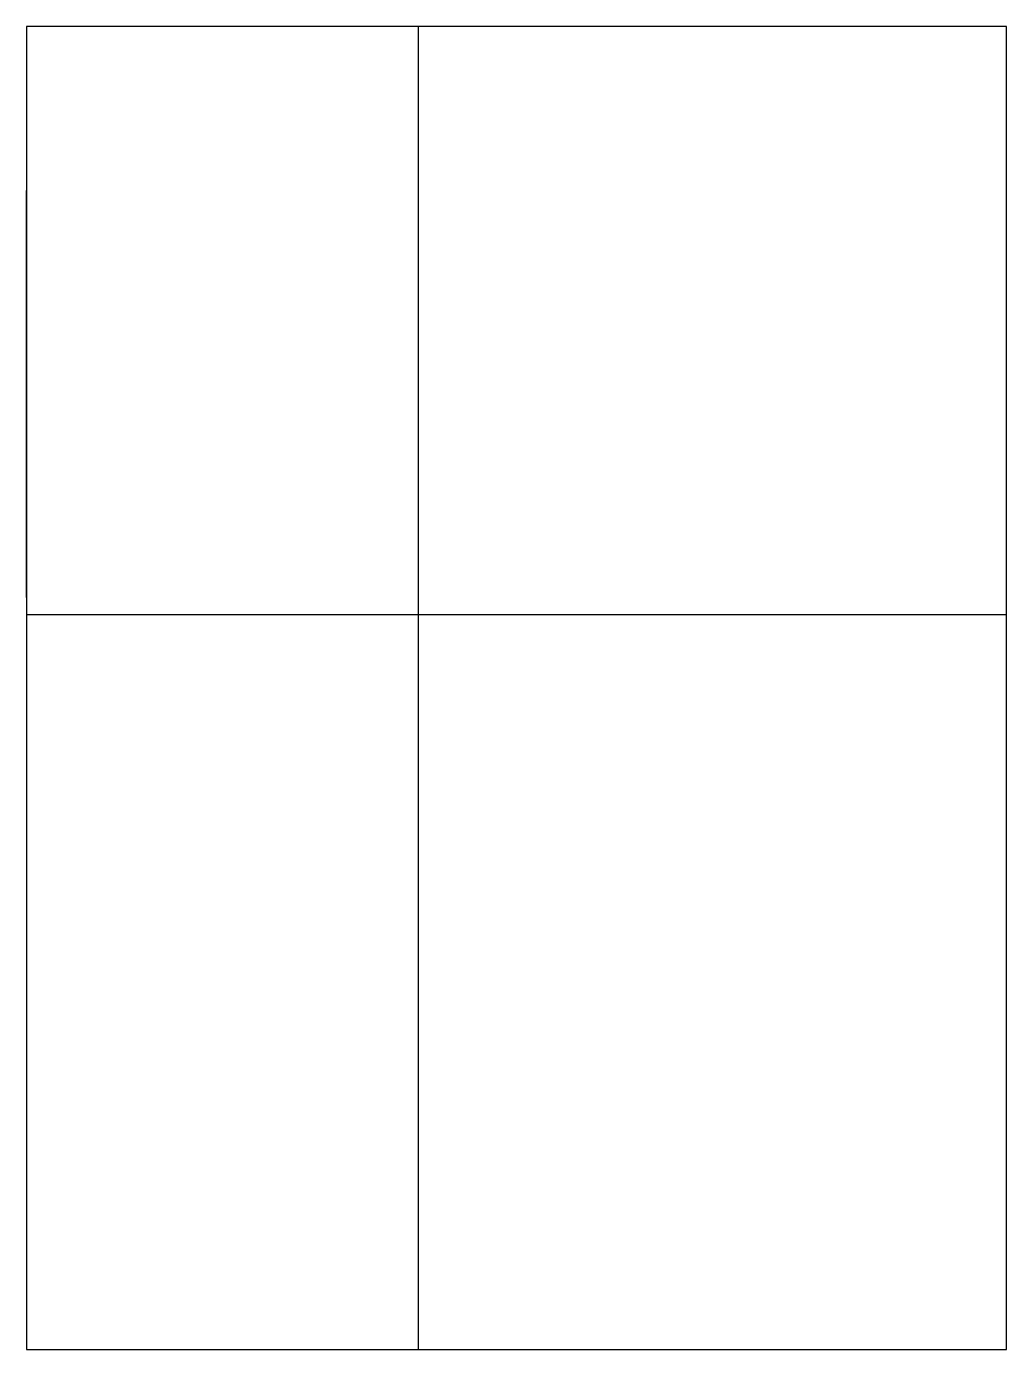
# Model space of a CAD drawing. Header units: millimetres. Extents: x -40 to 60, y -75 to 60.
import ezdxf

# ---------------------------------------------------------------- set-up
doc = ezdxf.new("R2010")
doc.units = ezdxf.units.MM
doc.layers.add('REFERENCE', color=8, linetype='CONTINUOUS')

msp = doc.modelspace()

# ---------------------------------------------------------------- linework, layer by layer
at = {"layer": 'REFERENCE'}
for p, q in [((60, 60), (-40, 60)), ((-40, 60), (-40, -75)), ((0, -75), (0, 60)), ((60, -75), (60, 60)), ((-40, 1.751), (-40, 43.251)), ((-40, 0), (60, 0)), ((-40, -2.11899), (-40, -43.61899)), ((-40, -75), (60, -75))]:
    msp.add_line(p, q, dxfattribs=at)

doc.saveas('drawing.dxf')
